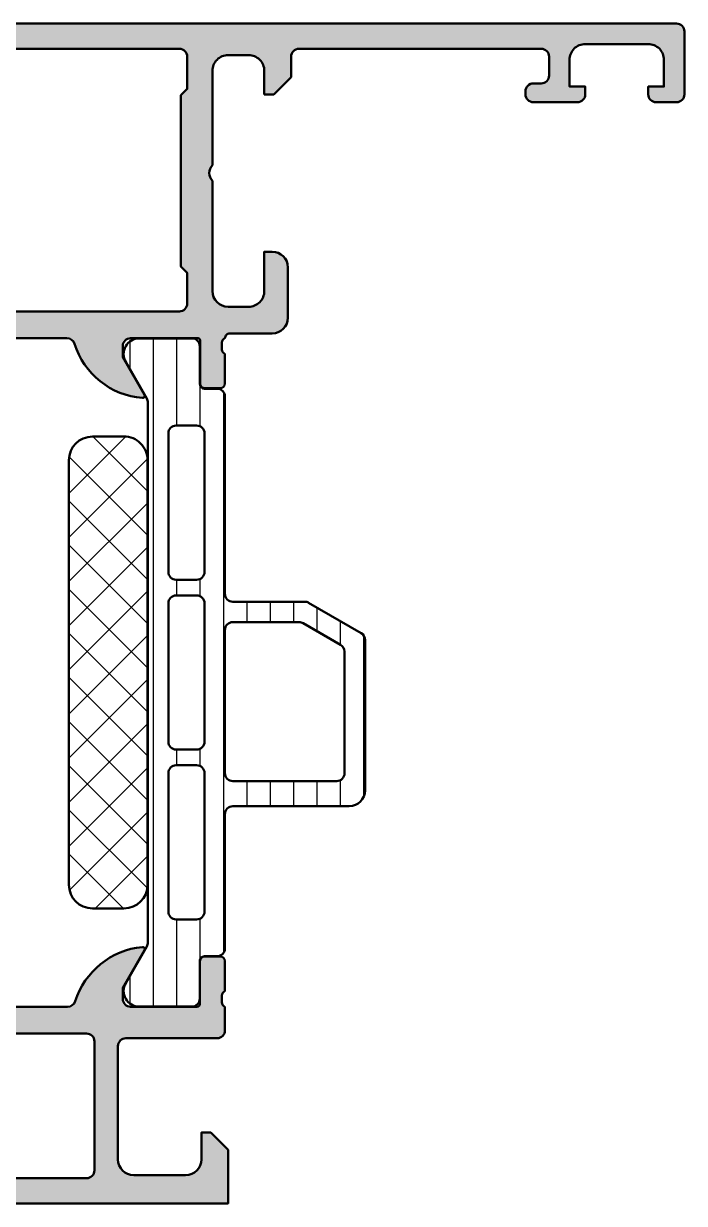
# Model space of a CAD drawing. Extents: x -25 to 59, y 0 to 75.
# Drawn here: x 17 to 59, y 0 to 75 of the extents above; entities that cross this region are included whole.
import ezdxf

# ---------------------------------------------------------------- set-up
doc = ezdxf.new("R2010")
doc.units = 0
for name, color, linetype, lineweight in [('0S-Alu contour', 7, 'Continuous', 50), ('0S-Alu hatch', 252, 'Continuous', 25), ('0S-Plastic contour', 254, 'Continuous', 50), ('0S-Plastic hatch', 253, 'Continuous', 25), ('0S-PT contour', 91, 'Continuous', 50), ('0S-PT hatch', 103, 'Continuous', 25)]:
    doc.layers.add(name, color=color, linetype=linetype, lineweight=lineweight)

# ---------------------------------------------------------------- blocks, each defined once
blk = doc.blocks.new('391540__E2C10596_2305_41EC_832A_DC6069DA124A_')
at = {"layer": '0S-Alu hatch'}
h = blk.add_hatch(color=256, dxfattribs=at)
edge = h.paths.add_edge_path()
edge.add_line((32.29995117352955, 70.49999999999687), (32.29995117352955, 71.99999999999687))
edge.add_arc((31.29995117352968, 71.99999999999677), 0.9999999999998721, 0, 90.00000000000753)
edge.add_line((31.29995117352955, 72.99999999999665), (29.99995117352937, 72.99999999999676))
edge.add_arc((29.99995117352932, 71.99999999999682), 0.999999999999943, 89.99999999999714, 180)
edge.add_line((28.99995117352937, 71.99999999999682), (28.99995117352937, 65.99999999999676))
edge.add_arc((29.5249511735294, 65.49999999999676), 0.7250000000000197, 136.3971810272978, 223.6028189727022)
edge.add_line((28.99995117352937, 64.99999999999676), (28.99995117352982, 57.99999999999653))
edge.add_arc((29.99995117352938, 57.99999999999643), 0.9999999999995559, 180, 269.9999999999998)
edge.add_line((29.99995117352938, 56.99999999999687), (31.29995117352911, 56.99999999999676))
edge.add_arc((31.29995117352933, 57.99999999999698), 1.00000000000022, 269.9999999999871, 360)
edge.add_line((32.29995117352955, 57.99999999999698), (32.29995117352955, 60.49999999999664))
edge.add_line((32.29995117352955, 60.49999999999664), (32.79995117352955, 60.49999999999676))
edge.add_ellipse((32.79995117352955, 59.49999999999675), major_axis=(-1, 0), ratio=1, start_angle=180, end_angle=270, ccw=False)
edge.add_line((33.79995117352955, 59.49999999999675), (33.79995117352955, 56.29999999999671))
edge.add_ellipse((32.7999511735295, 56.29999999999665), major_axis=(-1.000000000000056, 0), ratio=1, start_angle=90.00000000000358, end_angle=180, ccw=False)
edge.add_line((32.79995117352956, 55.2999999999966), (30.09999999999746, 55.29999999999683))
edge.add_arc((30.09999999999726, 55.00000000000108), 0.2999999999957481, 89.99999999996267, 180)
edge.add_arc((29.87883644654452, 54.73247940800792), 0.2788950563274585, 106.419876419483, 181.1645893741013)
edge.add_line((29.59999900000145, 54.72681100000953), (29.59999900000146, 54.27321700000955))
edge.add_arc((29.87886709564464, 54.26755634053249), 0.2789255417371576, 178.8371299271138, 253.575405444647)
edge.add_line((29.80000000000148, 54.00001300000954), (29.80000000000152, 52.12000200000102))
edge.add_ellipse((29.50000000000152, 52.12000200000102), major_axis=(-0.2999999999999936, 0), ratio=1, start_angle=90, end_angle=180, ccw=False)
edge.add_line((29.50000000000152, 51.82000200000103), (28.52002568095874, 51.820002000001))
edge.add_ellipse((28.52002568095874, 52.12000200000101), major_axis=(-0.3000000000000114, 0), ratio=1, start_angle=0, end_angle=90.00000000000068, ccw=False)
edge.add_line((28.22002568095872, 52.12000200000102), (28.22002568095867, 54.88000364138396))
edge.add_arc((28.10002568095868, 54.88000364138395), 0.1199999999999974, 0, 90.00009934834375)
edge.add_line((28.10002547288399, 55.00000364138377), (23.80000154801276, 54.99999618533262))
edge.add_arc((23.7999886657591, 54.50000906772466), 0.499987117773929, 89.99852376443474, 180.0006019649143)
edge.add_line((23.30000154801277, 54.50000381472514), (23.30000154801279, 53.79999923709043))
edge.add_line((23.30000154801279, 53.79999923709043), (24.68085521977704, 51.40828266497813))
edge.add_ellipse((24.56246944988015, 51.33993283333299), major_axis=(-0.1367000000000044, 0), ratio=1, start_angle=85.52727360793648, end_angle=209.9999185203861, ccw=False)
edge.add_ellipse((24.93573348722917, 56.11174128798104), major_axis=(-4.923085062803541, 0), ratio=1, start_angle=17.289552715736704, end_angle=85.52727360794239, ccw=False)
edge.add_arc((19.75769048600867, 54.4999961853329), 0.499999999999632, 17.28955271574021, 90.00000000000205)
edge.add_line((19.75769048600865, 54.99999618533252), (15.04230951399179, 54.99999618533125))
edge.add_arc((15.04230951399203, 54.49999618533165), 0.4999999999996021, 90.00000000002689, 162.7104472842944)
edge.add_ellipse((9.86426651277067, 56.11174128797696), major_axis=(-4.923085062803546, 0), ratio=1, start_angle=94.4727263920887, end_angle=162.7104472842945, ccw=False)
edge.add_ellipse((10.23753055012228, 51.3399328333291), major_axis=(-0.1367000000000052, 0), ratio=1, start_angle=-29.999918520355095, end_angle=94.47272639209473, ccw=False)
edge.add_line((10.11914478022535, 51.40828266497418), (11.49999845198831, 53.79999923708723))
edge.add_line((11.49999845198831, 53.79999923708723), (11.49999845198794, 54.50000381472396))
edge.add_arc((11.00001133424161, 54.50000906772119), 0.4999871177739221, 359.9993980350857, 450.0014762355964)
edge.add_line((10.99999845198768, 54.99999618532916), (6.699974527116456, 55.00000364137797))
edge.add_arc((6.699974319041841, 54.88000364137814), 0.1200000000000002, 89.99990065168976, 180)
edge.add_line((6.579974319041839, 54.88000364137814), (6.57997431904328, 52.12000199999512))
edge.add_ellipse((6.279974319043269, 52.12000199999498), major_axis=(-0.3000000000000096, 0), ratio=1, start_angle=90.00000000003132, end_angle=180, ccw=False)
edge.add_line((6.279974319043432, 51.82000199999497), (5.300000000000647, 51.82000199999446))
edge.add_ellipse((5.30000000000048, 52.12000199999446), major_axis=(-0.2999999999999971, 0), ratio=1, start_angle=0, end_angle=90.00000000003189, ccw=False)
edge.add_line((5.000000000000483, 52.12000199999446), (4.999999999999513, 54.00001300000281))
edge.add_arc((4.921132904356196, 54.26755634052572), 0.2789255417371658, 286.4245945553857, 361.1628700729154)
edge.add_line((5.200000999999381, 54.27321700000292), (5.200000999999147, 54.72681100000291))
edge.add_arc((4.921163553434786, 54.73247940800156), 0.2788950563487492, 358.8354106259334, 433.5801235805398)
edge.add_arc((4.699999999998903, 55.00000000001517), 0.299999999984804, 0, 89.99999999999763)
edge.add_line((4.699999999998915, 55.29999999999997), (1.699999999998894, 55.30000000000001))
edge.add_line((1.699999999998894, 55.30000000000001), (1.699999999998894, 54.49999999999999))
edge.add_line((1.699999999998894, 54.49999999999999), (0.6999999999989086, 54.49999999999996))
edge.add_ellipse((0.6999999999988944, 54.99999999999996), major_axis=(-0.4999999999999858, 0), ratio=1, start_angle=0, end_angle=90.00000000000159, ccw=False)
edge.add_line((0.1999999999989086, 54.99999999999996), (0.199999999998905, 59.49999999999999))
edge.add_ellipse((1.199999999998905, 59.49999999999999), major_axis=(-1, 0), ratio=1, start_angle=270, end_angle=360, ccw=False)
edge.add_line((1.199999999998905, 60.49999999999999), (1.699999999998905, 60.49999999999999))
edge.add_line((1.699999999998905, 60.49999999999999), (1.699999999998905, 57.99999999999998))
edge.add_arc((2.699999999998904, 58), 0.9999999999999996, 180, 270)
edge.add_line((2.699999999998905, 57), (3.999999999998905, 56.99999999999999))
edge.add_arc((3.999999999998903, 57.99999999999998), 1, 270.0000000000001, 360)
edge.add_line((4.999999999998905, 57.99999999999998), (4.999999999998905, 65))
edge.add_arc((4.474999999998905, 65.5), 0.7250000000000004, 316.3971810272964, 403.6028189727035)
edge.add_line((4.999999999998906, 66), (4.999999999998905, 72.29999386786926))
edge.add_arc((3.999999999998916, 72.29999386786928), 0.9999999999999896, 0, 90.00000000000058)
edge.add_line((3.999999999998905, 73.29999386786926), (2.699951084124947, 73.29999386786926))
edge.add_arc((2.700053500227104, 72.29994036762885), 1.00005350548466, 90.0058676964641, 179.9941254733885)
edge.add_line((1.699999999998904, 72.30004290294595), (1.699999999998905, 70.5))
edge.add_line((1.699999999998905, 70.5), (1.099999999998907, 70.5))
edge.add_line((1.099999999998907, 70.5), (-1.0942e-12, 71.6))
edge.add_line((-1.0942e-12, 71.6), (-1.0942e-12, 75))
edge.add_line((-1.0942e-12, 75), (58.49999999999798, 75.00000000000063))
edge.add_ellipse((58.49999999999788, 74.50000000000006), major_axis=(-0.5000000000005685, 0), ratio=1, start_angle=180, end_angle=269.99999999998784, ccw=False)
edge.add_line((58.99999999999845, 74.50000000000006), (58.99999999999845, 70.49999999999982))
edge.add_ellipse((58.49999999999817, 70.49999999999999), major_axis=(-0.5000000000002772, 0), ratio=1, start_angle=89.9999999999813, end_angle=180, ccw=False)
edge.add_line((58.49999999999801, 69.99999999999972), (57.1999999999987, 69.99999999999926))
edge.add_ellipse((57.199999999999, 70.49999999999955), major_axis=(-0.5000000000002843, 0), ratio=1, start_angle=0, end_angle=89.99999999996658, ccw=False)
edge.add_line((56.69999999999872, 70.49999999999955), (56.69999999999872, 70.9999999999996))
edge.add_line((56.69999999999872, 70.9999999999996), (57.69999999999872, 70.9999999999996))
edge.add_line((57.69999999999872, 70.9999999999996), (57.69999999999872, 72.69999999999955))
edge.add_arc((56.69999999999888, 72.69999999999959), 0.9999999999998365, 0, 90.00000000000936)
edge.add_line((56.69999999999872, 73.69999999999942), (52.69999999999917, 73.69999999999942))
edge.add_arc((52.69999999999854, 72.69999999999959), 0.9999999999998294, 89.99999999996376, 180)
edge.add_line((51.69999999999872, 72.69999999999959), (51.69999999999872, 70.99999999999949))
edge.add_line((51.69999999999872, 70.99999999999949), (52.69999999999872, 70.9999999999996))
edge.add_line((52.69999999999872, 70.9999999999996), (52.69999999999871, 70.50000000000051))
edge.add_ellipse((52.19999999999838, 70.50000000000085), major_axis=(-0.500000000000334, 0), ratio=1, start_angle=89.9999999999348, end_angle=180, ccw=False)
edge.add_line((52.19999999999782, 70.00000000000051), (49.39999999999901, 69.99999999999949))
edge.add_ellipse((49.39999999999873, 70.49999999999966), major_axis=(-0.5000000000001706, 0), ratio=1, start_angle=0, end_angle=90.00000000003263, ccw=False)
edge.add_line((48.89999999999855, 70.49999999999966), (48.89999999999855, 70.70000000000022))
edge.add_ellipse((49.3999999999981, 70.69999999999987), major_axis=(-0.4999999999995453, 0), ratio=1, start_angle=269.9999999999487, end_angle=360, ccw=False)
edge.add_line((49.39999999999855, 71.19999999999942), (49.89999999999854, 71.19999999999942))
edge.add_arc((49.89999999999758, 71.70000000000039), 0.5000000000009664, 270.0000000001099, 360)
edge.add_line((50.39999999999854, 71.70000000000039), (50.39999999999854, 72.90000000000026))
edge.add_arc((49.89999999999871, 72.90000000000032), 0.4999999999998295, 0, 90.00000000001953)
edge.add_line((49.89999999999854, 73.40000000000013), (34.49995117353256, 73.40000000000013))
edge.add_arc((34.4999511735326, 72.8999999999969), 0.5000000000032401, 90.00000000000487, 180)
edge.add_line((33.99995117352936, 72.8999999999969), (33.99995117352937, 71.59999999999678))
edge.add_line((33.99995117352937, 71.59999999999678), (32.89995117352947, 70.49999999999653))
edge.add_line((32.89995117352947, 70.49999999999653), (32.29995117352955, 70.49999999999687))
edge = h.paths.add_edge_path()
edge.add_line((26.89995126128069, 73.39994512080472), (7.099999999997905, 73.39994512080386))
edge.add_arc((7.099932335908221, 72.90001278491057), 0.4999323404723387, 89.99224521707941, 180.0077411225768)
edge.add_line((6.599999999998814, 72.89994524001395), (6.599999999998814, 57.19998090372701))
edge.add_arc((7.099999999999496, 57.19998090372701), 0.5000000000006822, 180, 269.9999999999739)
edge.add_line((7.099999999999269, 56.69998090372633), (26.89995126128069, 56.69998090372638))
edge.add_arc((26.89995126128081, 57.19998090372627), 0.4999999999998864, 269.999999999987, 360)
edge.add_line((27.39995126128069, 57.19998090372616), (27.39995126128069, 59.14999957852723))
edge.add_line((27.39995126128069, 59.14999957852723), (26.99995126128015, 59.54999957852755))
edge.add_line((26.99995126128015, 59.54999957852755), (26.99995126128015, 70.45000042147245))
edge.add_line((26.99995126128015, 70.45000042147245), (27.39995126128069, 70.85000042147266))
edge.add_line((27.39995126128069, 70.85000042147266), (27.3999512612807, 72.89994512080473))
edge.add_arc((26.89995126128071, 72.89994512080473), 0.4999999999999858, 0, 90.00000000000205)
at = {"layer": '0S-Alu contour', "color": 7}
for points in [[(1.699999999998904, 72.30004290294595), (1.699999999998905, 70.5), (1.099999999998907, 70.5), (-1.0942e-12, 71.6), (-1.0942e-12, 75), (58.49999999999798, 75.00000000000063)], [(58.99999999999845, 74.50000000000006), (58.99999999999845, 70.49999999999982)], [(56.69999999999872, 73.69999999999942), (52.69999999999917, 73.69999999999942)], [(3.999999999998905, 73.29999386786926), (2.699951084124947, 73.29999386786926)], [(6.599999999998814, 72.89994524001395), (6.599999999998814, 57.19998090372701)], [(26.89995126128069, 73.39994512080472), (7.099999999997905, 73.39994512080386)], [(27.39995126128069, 57.19998090372616), (27.39995126128069, 59.14999957852723), (26.99995126128015, 59.54999957852755), (26.99995126128015, 70.45000042147245), (27.39995126128069, 70.85000042147266), (27.3999512612807, 72.89994512080473)], [(31.29995117352955, 72.99999999999665), (29.99995117352937, 72.99999999999676)], [(33.99995117352936, 72.8999999999969), (33.99995117352937, 71.59999999999678), (32.89995117352947, 70.49999999999653), (32.29995117352955, 70.49999999999687)], [(49.89999999999854, 73.40000000000013), (34.49995117353256, 73.40000000000013)], [(50.39999999999854, 71.70000000000039), (50.39999999999854, 72.90000000000026)], [(4.999999999998906, 66), (4.999999999998905, 72.29999386786926)], [(51.69999999999872, 72.69999999999959), (51.69999999999872, 70.99999999999949), (52.69999999999872, 70.9999999999996), (52.69999999999871, 70.50000000000051)], [(56.69999999999872, 70.49999999999955), (56.69999999999872, 70.9999999999996), (57.69999999999872, 70.9999999999996), (57.69999999999872, 72.69999999999955)], [(28.99995117352937, 71.99999999999682), (28.99995117352937, 65.99999999999676)], [(32.29995117352955, 70.49999999999687), (32.29995117352955, 71.99999999999687)], [(48.89999999999855, 70.49999999999966), (48.89999999999855, 70.70000000000022)], [(49.39999999999855, 71.19999999999942), (49.89999999999854, 71.19999999999942)], [(52.19999999999782, 70.00000000000051), (49.39999999999901, 69.99999999999949)], [(58.49999999999801, 69.99999999999972), (57.1999999999987, 69.99999999999926)], [(4.999999999998905, 57.99999999999998), (4.999999999998905, 65)], [(28.99995117352937, 64.99999999999676), (28.99995117352982, 57.99999999999653)], [(1.199999999998905, 60.49999999999999), (1.699999999998905, 60.49999999999999), (1.699999999998905, 57.99999999999998)], [(32.29995117352955, 57.99999999999698), (32.29995117352955, 60.49999999999664), (32.79995117352955, 60.49999999999676)], [(0.1999999999989086, 54.99999999999996), (0.199999999998905, 59.49999999999999)], [(33.79995117352955, 59.49999999999675), (33.79995117352955, 56.29999999999671)], [(2.699999999998905, 57), (3.999999999998905, 56.99999999999999)], [(7.099999999999269, 56.69998090372633), (26.89995126128069, 56.69998090372638)], [(29.99995117352938, 56.99999999999687), (31.29995117352911, 56.99999999999676)], [(4.699999999998915, 55.29999999999997), (1.699999999998894, 55.30000000000001), (1.699999999998894, 54.49999999999999), (0.6999999999989086, 54.49999999999996)], [(6.579974319041839, 54.88000364137814), (6.57997431904328, 52.12000199999512)], [(10.99999845198768, 54.99999618532916), (6.699974527116456, 55.00000364137797)], [(19.75769048600865, 54.99999618533252), (15.04230951399179, 54.99999618533125)], [(28.10002547288399, 55.00000364138377), (23.80000154801276, 54.99999618533262)], [(28.22002568095872, 52.12000200000102), (28.22002568095867, 54.88000364138396)], [(32.79995117352956, 55.2999999999966), (30.09999999999746, 55.29999999999683)], [(5.200000999999381, 54.27321700000292), (5.200000999999147, 54.72681100000291)], [(10.11914478022535, 51.40828266497418), (11.49999845198831, 53.79999923708723), (11.49999845198794, 54.50000381472396)], [(23.30000154801277, 54.50000381472514), (23.30000154801279, 53.79999923709043), (24.68085521977704, 51.40828266497813)], [(29.59999900000145, 54.72681100000953), (29.59999900000146, 54.27321700000955)], [(5.000000000000483, 52.12000199999446), (4.999999999999513, 54.00001300000281)], [(29.80000000000148, 54.00001300000954), (29.80000000000152, 52.12000200000102)], [(6.279974319043432, 51.82000199999497), (5.300000000000647, 51.82000199999446)], [(29.50000000000152, 51.82000200000103), (28.52002568095874, 51.820002000001)]]:
    blk.add_lwpolyline(points, dxfattribs=at)
at = {"layer": '0S-Alu contour', "color": 7, "extrusion": (0, 0, -1)}
for centre, radius, start, end in [((-58.49999999999788, 74.50000000000006), 0.5000000000005685, 90.0000000000122, 180), ((-49.3999999999981, 70.69999999999987), 0.4999999999995453, 0, 90.0000000000513), ((-49.39999999999873, 70.49999999999966), 0.5000000000001706, 269.9999999999674, 0), ((-52.19999999999838, 70.50000000000085), 0.500000000000334, 180, 270.0000000000652), ((-57.199999999999, 70.49999999999955), 0.5000000000002843, 270.0000000000334, 0), ((-58.49999999999817, 70.49999999999999), 0.5000000000002772, 180, 270.0000000000187), ((-1.199999999998905, 59.49999999999999), 1, 0, 90), ((-32.79995117352955, 59.49999999999675), 1, 90, 180), ((-32.7999511735295, 56.29999999999665), 1.000000000000056, 180, 269.9999999999964), ((-0.6999999999988944, 54.99999999999996), 0.4999999999999858, 269.9999999999984, 0), ((-9.86426651277067, 56.11174128797696), 4.923085062803547, 197.2895527157056, 265.5272736079113), ((-24.93573348722917, 56.11174128798104), 4.923085062803541, 274.4727263920576, 342.7104472842633), ((-5.30000000000048, 52.12000199999446), 0.2999999999999971, 269.9999999999681, 0), ((-6.279974319043269, 52.12000199999498), 0.3000000000000096, 180, 269.9999999999687), ((-28.52002568095874, 52.12000200000101), 0.3000000000000114, 269.9999999999993, 0), ((-29.50000000000152, 52.12000200000102), 0.2999999999999936, 180, 270), ((-10.23753055012228, 51.3399328333291), 0.1367000000000052, 265.5272736079053, 29.99991852035502), ((-24.56246944988015, 51.33993283333299), 0.1367000000000044, 150.0000814796139, 274.4727263920635)]:
    blk.add_arc(centre, radius, start, end, dxfattribs=at)
at = {"layer": '0S-Alu contour', "color": 7}
for centre, radius, start, end in [((52.69999999999854, 72.69999999999959), 0.9999999999998294, 89.99999999996376, 180), ((56.69999999999888, 72.69999999999959), 0.9999999999998365, 0, 90.00000000000936), ((2.700053500227104, 72.29994036762885), 1.00005350548466, 90.0058676964641, 179.9941254733885), ((3.999999999998916, 72.29999386786928), 0.9999999999999896, 0, 90.00000000000058), ((7.099932335908221, 72.90001278491057), 0.4999323404723387, 89.99224521707941, 180.0077411225768), ((26.89995126128071, 72.89994512080473), 0.4999999999999858, 0, 90.00000000000205), ((29.99995117352932, 71.99999999999682), 0.999999999999943, 89.99999999999714, 180), ((31.29995117352968, 71.99999999999677), 0.9999999999998721, 0, 90.00000000000753), ((34.4999511735326, 72.8999999999969), 0.5000000000032401, 90.00000000000487, 180), ((49.89999999999871, 72.90000000000032), 0.4999999999998295, 0, 90.00000000001953), ((49.89999999999758, 71.70000000000039), 0.5000000000009664, 270.0000000001099, 0), ((4.474999999998905, 65.5), 0.7250000000000004, 316.3971810272964, 43.60281897270357), ((29.5249511735294, 65.49999999999676), 0.7250000000000197, 136.3971810272978, 223.6028189727022), ((2.699999999998904, 58), 0.9999999999999996, 180, 270), ((3.999999999998903, 57.99999999999998), 1, 270.0000000000001, 0), ((29.99995117352938, 57.99999999999643), 0.9999999999995559, 180, 269.9999999999998), ((31.29995117352933, 57.99999999999698), 1.00000000000022, 269.9999999999871, 0), ((7.099999999999496, 57.19998090372701), 0.5000000000006822, 180, 269.9999999999739), ((26.89995126128081, 57.19998090372627), 0.4999999999998864, 269.999999999987, 0), ((4.699999999998903, 55.00000000001517), 0.299999999984804, 0, 89.99999999999763), ((4.921163553434786, 54.73247940800156), 0.2788950563487492, 358.8354106259334, 73.5801235805399), ((6.699974319041841, 54.88000364137814), 0.1200000000000002, 89.99990065168976, 180), ((11.00001133424161, 54.50000906772119), 0.4999871177739221, 359.9993980350857, 90.00147623559643), ((15.04230951399203, 54.49999618533165), 0.4999999999996021, 90.00000000002689, 162.7104472842944), ((19.75769048600867, 54.4999961853329), 0.499999999999632, 17.28955271574021, 90.00000000000205), ((23.7999886657591, 54.50000906772466), 0.499987117773929, 89.99852376443474, 180.0006019649143), ((28.10002568095868, 54.88000364138395), 0.1199999999999974, 0, 90.00009934834375), ((29.87883644654452, 54.73247940800792), 0.2788950563274585, 106.419876419483, 181.1645893741013), ((30.09999999999726, 55.00000000000108), 0.2999999999957481, 89.99999999996267, 180), ((4.921132904356196, 54.26755634052572), 0.2789255417371658, 286.4245945553857, 1.162870072915374), ((29.87886709564464, 54.26755634053249), 0.2789255417371576, 178.8371299271138, 253.575405444647)]:
    blk.add_arc(centre, radius, start, end, dxfattribs=at)
blk = doc.blocks.new('391570__39C6840A_FDEC_4BBA_AB9C_E77DCAFE5333_')
at = {"layer": '0S-Alu hatch'}
h = blk.add_hatch(color=256, dxfattribs=at)
edge = h.paths.add_edge_path()
edge.add_arc((9.761776758826183, 11.32339113815217), 5.000000000000002, 17.74841635607006, 84.37742244920634)
edge.add_arc((10.23811978464829, 16.16188021535167), 0.1381197846482989, 84.37742244920473, 210.000000000001)
edge.add_line((10.11850454237763, 16.09282032302752), (11.49999999999999, 13.69999999999996))
edge.add_line((11.49999999999999, 13.69999999999996), (11.49999999999999, 12.99999999999997))
edge.add_ellipse((11, 12.99999999999996), major_axis=(-0.4999999999999929, 0), ratio=1, start_angle=90, end_angle=180, ccw=False)
edge.add_line((11, 12.49999999999997), (6.790000000000002, 12.49999999999997))
edge.add_ellipse((6.790000000000002, 12.69999999999998), major_axis=(-0.2000000000000099, 0), ratio=1, start_angle=0, end_angle=90, ccw=False)
edge.add_line((6.589999999999992, 12.69999999999998), (6.589999999999996, 15.39999999999993))
edge.add_arc((6.289999999999956, 15.39999999999994), 0.3000000000000398, 0, 89.99999999999935)
edge.add_line((6.28999999999996, 15.69999999999998), (5.300000000000039, 15.69999999999998))
edge.add_arc((5.30000000000004, 15.39999999999993), 0.3000000000000398, 90.00000000000018, 180)
edge.add_line((5, 15.39999999999993), (5, 13.49999999999998))
edge.add_ellipse((4.899999999999998, 13.21715728752536), major_axis=(-0.3000000000000016, 0), ratio=1, start_angle=180, end_angle=250.52877936550908, ccw=False)
edge.add_line((5.2, 13.21715728752536), (5.199999999999999, 12.78284271247459))
edge.add_ellipse((4.899999999999998, 12.78284271247459), major_axis=(-0.3000000000000007, 0), ratio=1, start_angle=109.471220634491, end_angle=180, ccw=False)
edge.add_line((5, 12.49999999999997), (5, 11.10000000000001))
edge.add_arc((5.5, 11.10000000000001), 0.5000000000000009, 180, 269.9999999999999)
edge.add_line((5.5, 10.60000000000001), (6.500000000000003, 10.60000000000001))
edge.add_ellipse((6.5, 10.10000000000001), major_axis=(-0.4999999999999983, 0), ratio=1, start_angle=180, end_angle=269.9999999999996, ccw=False)
edge.add_line((6.999999999999998, 10.10000000000001), (7, 2.944488465311904))
edge.add_ellipse((6, 2.944488465311903), major_axis=(-1, 0), ratio=1, start_angle=93.27048792318362, end_angle=180, ccw=False)
edge.add_line((6.057049790538513, 1.946117130887927), (0, 1.600000000000012))
edge.add_line((0, 1.600000000000012), (-15.9, 1.600000000000015))
edge.add_ellipse((-15.9, 2.100000000000016), major_axis=(-0.5000000000000002, 0), ratio=1, start_angle=0, end_angle=90, ccw=False)
edge.add_line((-16.4, 2.100000000000016), (-16.4, 3.300000000000016))
edge.add_ellipse((-15.9, 3.300000000000016), major_axis=(-0.5, 0), ratio=1, start_angle=270, end_angle=360, ccw=False)
edge.add_line((-15.9, 3.800000000000016), (-15.4, 3.800000000000016))
edge.add_arc((-15.4, 4.300000000000014), 0.4999999999999983, 270.0000000000006, 360)
edge.add_line((-14.9, 4.300000000000015), (-14.9, 4.500000000000014))
edge.add_arc((-15.40000000000001, 4.500000000000014), 0.5000000000000018, 0, 89.99999999999898)
edge.add_line((-15.4, 5.000000000000015), (-18.2, 5.000000000000015))
edge.add_arc((-18.2, 4.500000000000012), 0.5000000000000027, 90.0000000000004, 180)
edge.add_line((-18.7, 4.500000000000014), (-18.7, 4.000000000000016))
edge.add_line((-18.7, 4.000000000000016), (-17.69999999999999, 4.000000000000015))
edge.add_line((-17.69999999999999, 4.000000000000015), (-17.69999999999999, 2.300000000000014))
edge.add_ellipse((-18.69999999999999, 2.300000000000014), major_axis=(-1, 0), ratio=1, start_angle=90, end_angle=180, ccw=False)
edge.add_line((-18.69999999999999, 1.300000000000014), (-22.70000000000002, 1.300000000000015))
edge.add_ellipse((-22.70000000000002, 2.300000000000015), major_axis=(-0.9999999999999998, 0), ratio=1, start_angle=0, end_angle=90, ccw=False)
edge.add_line((-23.70000000000002, 2.300000000000015), (-23.70000000000002, 4.000000000000017))
edge.add_line((-23.70000000000002, 4.000000000000017), (-22.7, 4.000000000000017))
edge.add_line((-22.7, 4.000000000000017), (-22.7, 4.500000000000015))
edge.add_arc((-23.20000000000001, 4.500000000000014), 0.5000000000000036, 0, 89.99999999999959)
edge.add_line((-23.2, 5.000000000000016), (-24.5, 5.000000000000015))
edge.add_arc((-24.5, 4.500000000000012), 0.5000000000000036, 90.0000000000004, 180)
edge.add_line((-25, 4.500000000000014), (-25, 0.5000000000000187))
edge.add_arc((-24.5, 0.5000000000000198), 0.5, 180, 270)
edge.add_line((-24.5, 1.82e-14), (30, 0))
edge.add_line((30, 0), (30, 3.399999999999999))
edge.add_line((30, 3.399999999999999), (28.9, 4.5))
edge.add_line((28.9, 4.5), (28.3, 4.5))
edge.add_line((28.3, 4.5), (28.3, 2.800000000000002))
edge.add_ellipse((27.3, 2.8), major_axis=(-1, 0), ratio=1, start_angle=90.0000000000004, end_angle=180, ccw=False)
edge.add_line((27.3, 1.8), (24, 1.800000000000004))
edge.add_ellipse((24, 2.8), major_axis=(-0.9999999999999962, 0), ratio=1, start_angle=0, end_angle=90, ccw=False)
edge.add_line((23, 2.8), (23.00000000000001, 10))
edge.add_ellipse((23.50000000000001, 10), major_axis=(-0.5, 0), ratio=1, start_angle=270, end_angle=360, ccw=False)
edge.add_line((23.50000000000001, 10.5), (29.30000000000001, 10.5))
edge.add_arc((29.3, 11), 0.5000000000000018, 270.0000000000004, 360)
edge.add_line((29.8, 11), (29.8, 12.5))
edge.add_ellipse((29.90000000000002, 12.7828427124746), major_axis=(-0.2999999999999846, 0), ratio=1, start_angle=0, end_angle=70.5287793655051, ccw=False)
edge.add_line((29.60000000000004, 12.7828427124746), (29.60000000000002, 13.21715728752536))
edge.add_ellipse((29.90000000000002, 13.21715728752536), major_axis=(-0.3000000000000043, 0), ratio=1, start_angle=289.47122063449217, end_angle=360, ccw=False)
edge.add_line((29.80000000000001, 13.49999999999998), (29.80000000000001, 15.39999999999994))
edge.add_arc((29.49999999999997, 15.39999999999994), 0.3000000000000398, 0, 90)
edge.add_line((29.49999999999997, 15.69999999999998), (28.51000000000006, 15.69999999999998))
edge.add_arc((28.51000000000006, 15.39999999999994), 0.3000000000000398, 90, 180)
edge.add_line((28.21000000000001, 15.39999999999994), (28.21000000000002, 12.69999999999998))
edge.add_ellipse((28.01000000000002, 12.69999999999998), major_axis=(-0.2000000000000028, 0), ratio=1, start_angle=90, end_angle=180, ccw=False)
edge.add_line((28.01000000000002, 12.49999999999998), (23.80000000000001, 12.5))
edge.add_ellipse((23.80000000000001, 13), major_axis=(-0.5, 0), ratio=1, start_angle=0, end_angle=90, ccw=False)
edge.add_line((23.30000000000001, 13), (23.30000000000001, 13.7))
edge.add_line((23.30000000000001, 13.7), (24.68149545762237, 16.09282032302755))
edge.add_arc((24.56188021535171, 16.1618802153517), 0.1381197846483017, 330.000000000003, 455.6225775507922)
edge.add_arc((25.03822324117381, 11.32339113815219), 5.000000000000005, 95.62257755079357, 162.2515836439298)
edge.add_ellipse((19.8, 13), major_axis=(-0.5000000000000039, 0), ratio=1, start_angle=90.0000000000008, end_angle=162.251583643931, ccw=False)
edge.add_line((19.8, 12.5), (14.99999999999999, 12.49999999999996))
edge.add_ellipse((15, 12.99999999999996), major_axis=(-0.5, 0), ratio=1, start_angle=17.748416356069185, end_angle=89.9999999999992, ccw=False)
edge = h.paths.add_edge_path()
edge.add_line((9, 10.8), (21.00000000000001, 10.8))
edge.add_ellipse((21, 10.30000000000001), major_axis=(-0.4999999999999965, 0), ratio=1, start_angle=180, end_angle=269.9999999999992, ccw=False)
edge.add_line((21.5, 10.30000000000001), (21.5, 2.100000000000004))
edge.add_ellipse((21, 2.100000000000001), major_axis=(-0.5, 0), ratio=1, start_angle=90, end_angle=180, ccw=False)
edge.add_line((21, 1.600000000000001), (9, 1.600000000000005))
edge.add_ellipse((9, 2.100000000000001), major_axis=(-0.499999999999996, 0), ratio=1, start_angle=0, end_angle=90, ccw=False)
edge.add_line((8.500000000000004, 2.100000000000001), (8.5, 10.3))
edge.add_ellipse((9, 10.3), major_axis=(-0.5, 0), ratio=1, start_angle=270, end_angle=360, ccw=False)
at = {"layer": '0S-Alu contour', "color": 7}
for points in [[(10.11850454237763, 16.09282032302752), (11.49999999999999, 13.69999999999996), (11.49999999999999, 12.99999999999997)], [(23.30000000000001, 13), (23.30000000000001, 13.7), (24.68149545762237, 16.09282032302755)], [(5, 15.39999999999993), (5, 13.49999999999998)], [(6.28999999999996, 15.69999999999998), (5.300000000000039, 15.69999999999998)], [(6.589999999999992, 12.69999999999998), (6.589999999999996, 15.39999999999993)], [(28.21000000000001, 15.39999999999994), (28.21000000000002, 12.69999999999998)], [(29.49999999999997, 15.69999999999998), (28.51000000000006, 15.69999999999998)], [(29.80000000000001, 13.49999999999998), (29.80000000000001, 15.39999999999994)], [(5.2, 13.21715728752536), (5.199999999999999, 12.78284271247459)], [(29.60000000000004, 12.7828427124746), (29.60000000000002, 13.21715728752536)], [(5, 12.49999999999997), (5, 11.10000000000001)], [(11, 12.49999999999997), (6.790000000000002, 12.49999999999997)], [(19.8, 12.5), (14.99999999999999, 12.49999999999996)], [(28.01000000000002, 12.49999999999998), (23.80000000000001, 12.5)], [(29.8, 11), (29.8, 12.5)], [(5.5, 10.60000000000001), (6.500000000000003, 10.60000000000001)], [(9, 10.8), (21.00000000000001, 10.8)], [(6.999999999999998, 10.10000000000001), (7, 2.944488465311904)], [(8.500000000000004, 2.100000000000001), (8.5, 10.3)], [(21.5, 10.30000000000001), (21.5, 2.100000000000004)], [(23, 2.8), (23.00000000000001, 10)], [(23.50000000000001, 10.5), (29.30000000000001, 10.5)], [(-23.2, 5.000000000000016), (-24.5, 5.000000000000015)], [(-15.4, 5.000000000000015), (-18.2, 5.000000000000015)], [(-25, 4.500000000000014), (-25, 0.5000000000000187)], [(-24.5, 1.82e-14), (30, 0), (30, 3.399999999999999), (28.9, 4.5), (28.3, 4.5), (28.3, 2.800000000000002)], [(-23.70000000000002, 2.300000000000015), (-23.70000000000002, 4.000000000000017), (-22.7, 4.000000000000017), (-22.7, 4.500000000000015)], [(-18.7, 4.500000000000014), (-18.7, 4.000000000000016), (-17.69999999999999, 4.000000000000015), (-17.69999999999999, 2.300000000000014)], [(-15.9, 3.800000000000016), (-15.4, 3.800000000000016)], [(-14.9, 4.300000000000015), (-14.9, 4.500000000000014)], [(-16.4, 2.100000000000016), (-16.4, 3.300000000000016)], [(6.057049790538513, 1.946117130887927), (0, 1.600000000000012), (-15.9, 1.600000000000015)], [(21, 1.600000000000001), (9, 1.600000000000005)], [(27.3, 1.8), (24, 1.800000000000004)], [(-18.69999999999999, 1.300000000000014), (-22.70000000000002, 1.300000000000015)]]:
    blk.add_lwpolyline(points, dxfattribs=at)
for centre, radius, start, end in [((10.23811978464829, 16.16188021535167), 0.1381197846482989, 84.37742244920473, 210.000000000001), ((9.761776758826183, 11.32339113815217), 5.000000000000002, 17.74841635607006, 84.37742244920634), ((25.03822324117381, 11.32339113815219), 5.000000000000005, 95.62257755079357, 162.2515836439298), ((24.56188021535171, 16.1618802153517), 0.1381197846483017, 330.000000000003, 95.62257755079219), ((5.30000000000004, 15.39999999999993), 0.3000000000000398, 90.00000000000018, 180), ((6.289999999999956, 15.39999999999994), 0.3000000000000398, 0, 89.99999999999935), ((28.51000000000006, 15.39999999999994), 0.3000000000000398, 90, 180), ((29.49999999999997, 15.39999999999994), 0.3000000000000398, 0, 90), ((5.5, 11.10000000000001), 0.5000000000000009, 180, 269.9999999999999), ((29.3, 11), 0.5000000000000018, 270.0000000000004, 0), ((-24.5, 4.500000000000012), 0.5000000000000036, 90.0000000000004, 180), ((-23.20000000000001, 4.500000000000014), 0.5000000000000036, 0, 89.99999999999959), ((-18.2, 4.500000000000012), 0.5000000000000027, 90.0000000000004, 180), ((-15.40000000000001, 4.500000000000014), 0.5000000000000018, 0, 89.99999999999898), ((-15.4, 4.300000000000014), 0.4999999999999983, 270.0000000000006, 0), ((-24.5, 0.5000000000000198), 0.5, 180, 270)]:
    blk.add_arc(centre, radius, start, end, dxfattribs=at)
at = {"layer": '0S-Alu contour', "color": 7, "extrusion": (0, 0, -1)}
for centre, radius, start, end in [((-4.899999999999998, 13.21715728752536), 0.3000000000000016, 109.4712206344909, 180), ((-4.899999999999998, 12.78284271247459), 0.3000000000000007, 180, 250.528779365509), ((-11, 12.99999999999996), 0.4999999999999929, 180, 270), ((-15, 12.99999999999996), 0.5, 270.0000000000008, 342.2515836439308), ((-19.8, 13), 0.5000000000000039, 197.7484163560691, 269.9999999999992), ((-23.80000000000001, 13), 0.5, 270, 0), ((-29.90000000000002, 13.21715728752536), 0.3000000000000043, 0, 70.52877936550784), ((-29.90000000000002, 12.7828427124746), 0.2999999999999846, 289.4712206344949, 0), ((-6.790000000000002, 12.69999999999998), 0.2000000000000099, 270, 0), ((-28.01000000000002, 12.69999999999998), 0.2000000000000028, 180, 270), ((-6.5, 10.10000000000001), 0.4999999999999983, 90.0000000000004, 180), ((-9, 10.3), 0.5, 0, 90), ((-21, 10.30000000000001), 0.4999999999999965, 90.00000000000081, 180), ((-23.50000000000001, 10), 0.5, 0, 90), ((15.9, 3.300000000000016), 0.5, 0, 90), ((22.70000000000002, 2.300000000000015), 0.9999999999999998, 270, 0), ((18.69999999999999, 2.300000000000014), 1, 180, 270), ((-6, 2.944488465311903), 1, 180, 266.7295120768164), ((-24, 2.8), 0.9999999999999962, 270, 0), ((-27.3, 2.8), 1, 180, 269.9999999999996), ((15.9, 2.100000000000016), 0.5000000000000002, 270, 0), ((-9, 2.100000000000001), 0.499999999999996, 270, 0), ((-21, 2.100000000000001), 0.5, 180, 270)]:
    blk.add_arc(centre, radius, start, end, dxfattribs=at)
blk = doc.blocks.new('284025__04758D84_E503_46F6_B038_347FE2E2BC75___1EB58E2E_06EE_4A6E_BA56_A5E2765E29D9_')
at = {"layer": '0S-Plastic hatch'}
h = blk.add_hatch(dxfattribs=at)
h.set_pattern_fill('ANSI31', color=256, scale=0.4680000000000001, angle=45, style=0)
h.set_pattern_definition([(90, (0, 0), (-1.4859, 0), [])])
edge = h.paths.add_edge_path()
edge.add_line((38.70000000000001, 35.82512886940357), (38.70000000000001, 26.25))
edge.add_ellipse((37.70000000000001, 26.25), major_axis=(-1, 0), ratio=1, start_angle=90, end_angle=180, ccw=False)
edge.add_line((37.70000000000001, 25.25), (30.30000000000001, 25.24999999999999))
edge.add_arc((30.3, 24.75), 0.4999999999999965, 89.9999999999992, 180)
edge.add_line((29.8, 24.75), (29.8, 16.21))
edge.add_ellipse((29.30000000000001, 16.21), major_axis=(-0.5, 0), ratio=1, start_angle=90, end_angle=180, ccw=False)
edge.add_line((29.30000000000001, 15.71), (28.5, 15.71))
edge.add_arc((28.5, 15.41), 0.2999999999999954, 89.99999999999935, 180)
edge.add_line((28.2, 15.41), (28.20000000000001, 13.00999999999999))
edge.add_ellipse((27.70000000000001, 13.01), major_axis=(-0.5, 0), ratio=1, start_angle=89.9999999999996, end_angle=180, ccw=False)
edge.add_line((27.7, 12.51), (24.35655099261702, 12.50999999999999))
edge.add_ellipse((24.35655099261702, 13.50999999999999), major_axis=(-1, 0), ratio=1, start_angle=-30.000000000000114, end_angle=90, ccw=False)
edge.add_line((23.49052558883258, 14.01), (24.83301270189222, 16.33525588832575))
edge.add_arc((24.39999999999991, 16.58525588832577), 0.5000000000000961, 330.000000000004, 360)
edge.add_line((24.9, 16.58525588832575), (24.90000000000001, 50.91474411167424))
edge.add_arc((24.40000000000008, 50.91474411167426), 0.4999999999999254, 0, 30.00000000000208)
edge.add_line((24.83301270189223, 51.16474411167423), (23.49052558883259, 53.49))
edge.add_ellipse((24.35655099261702, 53.99), major_axis=(-0.9999999999999989, 0), ratio=1, start_angle=-90.00000000000023, end_angle=30.000000000000227, ccw=False)
edge.add_line((24.35655099261703, 54.98999999999999), (27.70000000000001, 54.98999999999999))
edge.add_ellipse((27.70000000000001, 54.48999999999999), major_axis=(-0.5, 0), ratio=1, start_angle=180, end_angle=270, ccw=False)
edge.add_line((28.20000000000001, 54.48999999999999), (28.20000000000001, 52.08999999999999))
edge.add_arc((28.50000000000001, 52.08999999999999), 0.3000000000000043, 180, 269.9999999999993)
edge.add_line((28.50000000000001, 51.78999999999999), (29.30000000000001, 51.78999999999999))
edge.add_ellipse((29.30000000000001, 51.28999999999999), major_axis=(-0.5, 0), ratio=1, start_angle=180, end_angle=270.0000000000004, ccw=False)
edge.add_line((29.80000000000001, 51.28999999999999), (29.80000000000001, 38.75))
edge.add_arc((30.30000000000001, 38.75), 0.4999999999999965, 180, 270.0000000000004)
edge.add_line((30.30000000000001, 38.25), (34.86602540378445, 38.25))
edge.add_ellipse((34.86602540378445, 37.75), major_axis=(-0.5, 0), ratio=1, start_angle=239.9999999999999, end_angle=270, ccw=False)
edge.add_line((35.11602540378445, 38.18301270189222), (38.45000000000001, 36.25814157129579))
edge.add_ellipse((38.20000000000001, 35.82512886940357), major_axis=(-0.5000000000000006, 0), ratio=1, start_angle=180, end_angle=240.00000000000028, ccw=False)
edge = h.paths.add_edge_path()
edge.add_line((34.51769145362399, 36.95), (30.30000000000001, 36.95))
edge.add_arc((30.30000000000001, 36.45), 0.5, 90, 180)
edge.add_line((29.80000000000001, 36.45), (29.80000000000001, 27.34999999999999))
edge.add_arc((30.30000000000001, 27.34999999999999), 0.5, 180, 270)
edge.add_line((30.30000000000001, 26.85), (36.90000000000001, 26.85))
edge.add_arc((36.90000000000001, 27.34999999999999), 0.5, 270, 360)
edge.add_line((37.40000000000001, 27.34999999999999), (37.40000000000001, 35.07457351945706))
edge.add_arc((36.90000000000001, 35.07457351945706), 0.499999999999998, 0, 59.99999999999986)
edge.add_line((37.15000000000001, 35.50758622134928), (34.76769145362399, 36.88301270189222))
edge.add_arc((34.51769145362399, 36.45), 0.5, 59.99999999999986, 90)
edge = h.paths.add_edge_path()
edge.add_arc((28.00000000000001, 38.15), 0.5, 0, 90)
edge.add_line((28.00000000000001, 38.65), (26.7, 38.65))
edge.add_arc((26.7, 38.15), 0.5, 90, 180)
edge.add_line((26.2, 38.15), (26.2, 29.35))
edge.add_arc((26.7, 29.35), 0.5, 180, 270)
edge.add_line((26.7, 28.85), (28.00000000000001, 28.85))
edge.add_arc((28.00000000000001, 29.35), 0.5, 270, 360)
edge.add_line((28.50000000000001, 29.35), (28.50000000000001, 38.15))
edge = h.paths.add_edge_path()
edge.add_arc((28.00000000000001, 27.34999999999999), 0.5, 0, 90)
edge.add_line((28.00000000000001, 27.85), (26.7, 27.85))
edge.add_arc((26.7, 27.34999999999999), 0.5, 90, 180)
edge.add_line((26.2, 27.34999999999999), (26.2, 18.55))
edge.add_arc((26.7, 18.55), 0.5, 180, 270)
edge.add_line((26.7, 18.04999999999999), (28.00000000000001, 18.04999999999999))
edge.add_arc((28.00000000000001, 18.55), 0.5, 270, 360)
edge.add_line((28.50000000000001, 18.55), (28.50000000000001, 27.34999999999999))
edge = h.paths.add_edge_path()
edge.add_arc((28.00000000000001, 48.94999999999999), 0.5, 0, 90)
edge.add_line((28.00000000000001, 49.45), (26.7, 49.45))
edge.add_arc((26.7, 48.94999999999999), 0.5, 90, 180)
edge.add_line((26.2, 48.94999999999999), (26.2, 40.14999999999999))
edge.add_arc((26.7, 40.14999999999999), 0.5, 180, 270)
edge.add_line((26.7, 39.65), (28.00000000000001, 39.65))
edge.add_arc((28.00000000000001, 40.14999999999999), 0.5, 270, 360)
edge.add_line((28.50000000000001, 40.14999999999999), (28.50000000000001, 48.94999999999999))
at = {"layer": '0S-Alu contour', "color": 7}
for points in [[(26.2, 48.94999999999999), (26.2, 40.14999999999999)], [(28.00000000000001, 49.45), (26.7, 49.45)], [(28.50000000000001, 40.14999999999999), (28.50000000000001, 48.94999999999999)], [(26.7, 39.65), (28.00000000000001, 39.65)], [(28.00000000000001, 38.65), (26.7, 38.65)], [(26.2, 38.15), (26.2, 29.35)], [(28.50000000000001, 29.35), (28.50000000000001, 38.15)], [(34.51769145362399, 36.95), (30.30000000000001, 36.95)], [(37.15000000000001, 35.50758622134928), (34.76769145362399, 36.88301270189222)], [(29.80000000000001, 36.45), (29.80000000000001, 27.34999999999999)], [(37.40000000000001, 27.34999999999999), (37.40000000000001, 35.07457351945706)], [(26.7, 28.85), (28.00000000000001, 28.85)], [(28.00000000000001, 27.85), (26.7, 27.85)], [(26.2, 27.34999999999999), (26.2, 18.55)], [(28.50000000000001, 18.55), (28.50000000000001, 27.34999999999999)], [(30.30000000000001, 26.85), (36.90000000000001, 26.85)], [(26.7, 18.04999999999999), (28.00000000000001, 18.04999999999999)]]:
    blk.add_lwpolyline(points, dxfattribs=at)
for centre, radius, start, end in [((26.7, 48.94999999999999), 0.5, 90, 180), ((28.00000000000001, 48.94999999999999), 0.5, 0, 90), ((26.7, 40.14999999999999), 0.5, 180, 270), ((28.00000000000001, 40.14999999999999), 0.5, 270, 0), ((26.7, 38.15), 0.5, 90, 180), ((28.00000000000001, 38.15), 0.5, 0, 90), ((30.30000000000001, 36.45), 0.5, 90, 180), ((34.51769145362399, 36.45), 0.5, 59.99999999999986, 90), ((36.90000000000001, 35.07457351945706), 0.499999999999998, 0, 59.99999999999986), ((26.7, 29.35), 0.5, 180, 270), ((28.00000000000001, 29.35), 0.5, 270, 0), ((26.7, 27.34999999999999), 0.5, 90, 180), ((28.00000000000001, 27.34999999999999), 0.5, 0, 90), ((30.30000000000001, 27.34999999999999), 0.5, 180, 270), ((36.90000000000001, 27.34999999999999), 0.5, 270, 0), ((26.7, 18.55), 0.5, 180, 270), ((28.00000000000001, 18.55), 0.5, 270, 0)]:
    blk.add_arc(centre, radius, start, end, dxfattribs=at)
at = {"layer": '0S-Plastic contour', "color": 7}
for points in [[(24.35655099261703, 54.98999999999999), (27.70000000000001, 54.98999999999999)], [(28.20000000000001, 54.48999999999999), (28.20000000000001, 52.08999999999999)], [(24.83301270189223, 51.16474411167423), (23.49052558883259, 53.49)], [(28.50000000000001, 51.78999999999999), (29.30000000000001, 51.78999999999999)], [(29.80000000000001, 51.28999999999999), (29.80000000000001, 38.75)], [(24.9, 16.58525588832575), (24.90000000000001, 50.91474411167424)], [(30.30000000000001, 38.25), (34.86602540378445, 38.25)], [(35.11602540378445, 38.18301270189222), (38.45000000000001, 36.25814157129579)], [(38.70000000000001, 35.82512886940357), (38.70000000000001, 26.25)], [(37.70000000000001, 25.25), (30.30000000000001, 25.24999999999999)], [(29.8, 24.75), (29.8, 16.21)], [(23.49052558883258, 14.01), (24.83301270189222, 16.33525588832575)], [(28.2, 15.41), (28.20000000000001, 13.00999999999999)], [(29.30000000000001, 15.71), (28.5, 15.71)], [(27.7, 12.51), (24.35655099261702, 12.50999999999999)]]:
    blk.add_lwpolyline(points, dxfattribs=at)
at = {"layer": '0S-Plastic contour', "color": 7, "extrusion": (0, 0, -1)}
for centre, radius, start, end in [((-24.35655099261702, 53.99), 0.9999999999999989, 329.9999999999999, 90.00000000000018), ((-27.70000000000001, 54.48999999999999), 0.5, 90, 180), ((-29.30000000000001, 51.28999999999999), 0.5, 89.99999999999959, 180), ((-34.86602540378445, 37.75), 0.5, 90, 120.0000000000001), ((-38.20000000000001, 35.82512886940357), 0.5000000000000006, 119.9999999999997, 180), ((-37.70000000000001, 26.25), 1, 180, 270), ((-29.30000000000001, 16.21), 0.5, 180, 270), ((-24.35655099261702, 13.50999999999999), 1, 270, 30.00000000000019), ((-27.70000000000001, 13.01), 0.5, 180, 270.0000000000004)]:
    blk.add_arc(centre, radius, start, end, dxfattribs=at)
at = {"layer": '0S-Plastic contour', "color": 7}
for centre, radius, start, end in [((28.50000000000001, 52.08999999999999), 0.3000000000000043, 180, 269.9999999999993), ((24.40000000000008, 50.91474411167426), 0.4999999999999254, 0, 30.00000000000208), ((30.30000000000001, 38.75), 0.4999999999999965, 180, 270.0000000000004), ((30.3, 24.75), 0.4999999999999965, 89.9999999999992, 180), ((24.39999999999991, 16.58525588832577), 0.5000000000000961, 330.000000000004, 0), ((28.5, 15.41), 0.2999999999999954, 89.99999999999935, 180)]:
    blk.add_arc(centre, radius, start, end, dxfattribs=at)
blk = doc.blocks.new('480890__B9FCD198_A7BB_4A04_B9BC_8CE0B40EBE99_')
at = {"layer": '0S-PT hatch'}
h = blk.add_hatch(dxfattribs=at)
h.set_pattern_fill('ANSI37', color=256, scale=0.625, angle=90, style=0)
h.set_pattern_definition([(135, (0, 0), (-1.403165018917055, -1.403165018917055), []), (225, (0, 0), (1.403165018917055, -1.403165018917055), [])])
edge = h.paths.add_edge_path()
edge.add_arc((21.37999999999999, 47.25), 1.499999999999992, 90, 180)
edge.add_line((19.87999999999999, 47.25), (19.88000000000002, 20.25))
edge.add_arc((21.38000000000002, 20.25), 1.5, 180, 270)
edge.add_line((21.38000000000002, 18.75), (23.38000000000002, 18.75))
edge.add_arc((23.38000000000001, 20.25), 1.5, 270.0000000000002, 360)
edge.add_line((24.88000000000001, 20.25), (24.87999999999999, 47.25))
edge.add_arc((23.37999999999999, 47.25), 1.499999999999996, 0, 90.00000000000014)
edge.add_line((23.37999999999999, 48.75), (21.37999999999999, 48.75))
at = {"layer": '0S-PT contour', "color": 7}
for points in [[(23.37999999999999, 48.75), (21.37999999999999, 48.75)], [(19.87999999999999, 47.25), (19.88000000000002, 20.25)], [(24.88000000000001, 20.25), (24.87999999999999, 47.25)], [(21.38000000000002, 18.75), (23.38000000000002, 18.75)]]:
    blk.add_lwpolyline(points, dxfattribs=at)
for centre, radius, start, end in [((21.37999999999999, 47.25), 1.499999999999992, 90, 180), ((23.37999999999999, 47.25), 1.499999999999996, 0, 90.00000000000014), ((21.38000000000002, 20.25), 1.5, 180, 270), ((23.38000000000001, 20.25), 1.5, 270.0000000000002, 0)]:
    blk.add_arc(centre, radius, start, end, dxfattribs=at)
blk = doc.blocks.new('480890__64B804C2_10E0_4ED4_9F53_A8AF7AD6AD53_')
at = {"layer": '0S-Alu contour', "color": 7}
for name in ['391540__E2C10596_2305_41EC_832A_DC6069DA124A_', '391570__39C6840A_FDEC_4BBA_AB9C_E77DCAFE5333_']:
    blk.add_blockref(name, (0, 0), dxfattribs=at)
at = {"layer": '0S-Plastic contour', "color": 7}
blk.add_blockref('284025__04758D84_E503_46F6_B038_347FE2E2BC75___1EB58E2E_06EE_4A6E_BA56_A5E2765E29D9_', (0, 0), dxfattribs=at)
at = {"layer": '0S-PT contour', "color": 7}
blk.add_blockref('480890__B9FCD198_A7BB_4A04_B9BC_8CE0B40EBE99_', (0, 0), dxfattribs=at)

msp = doc.modelspace()

# ---------------------------------------------------------------- block references
at = {"layer": '0S-Alu contour', "color": 7}
msp.add_blockref('480890__64B804C2_10E0_4ED4_9F53_A8AF7AD6AD53_', (0, 0), dxfattribs=at)

doc.saveas('drawing.dxf')
